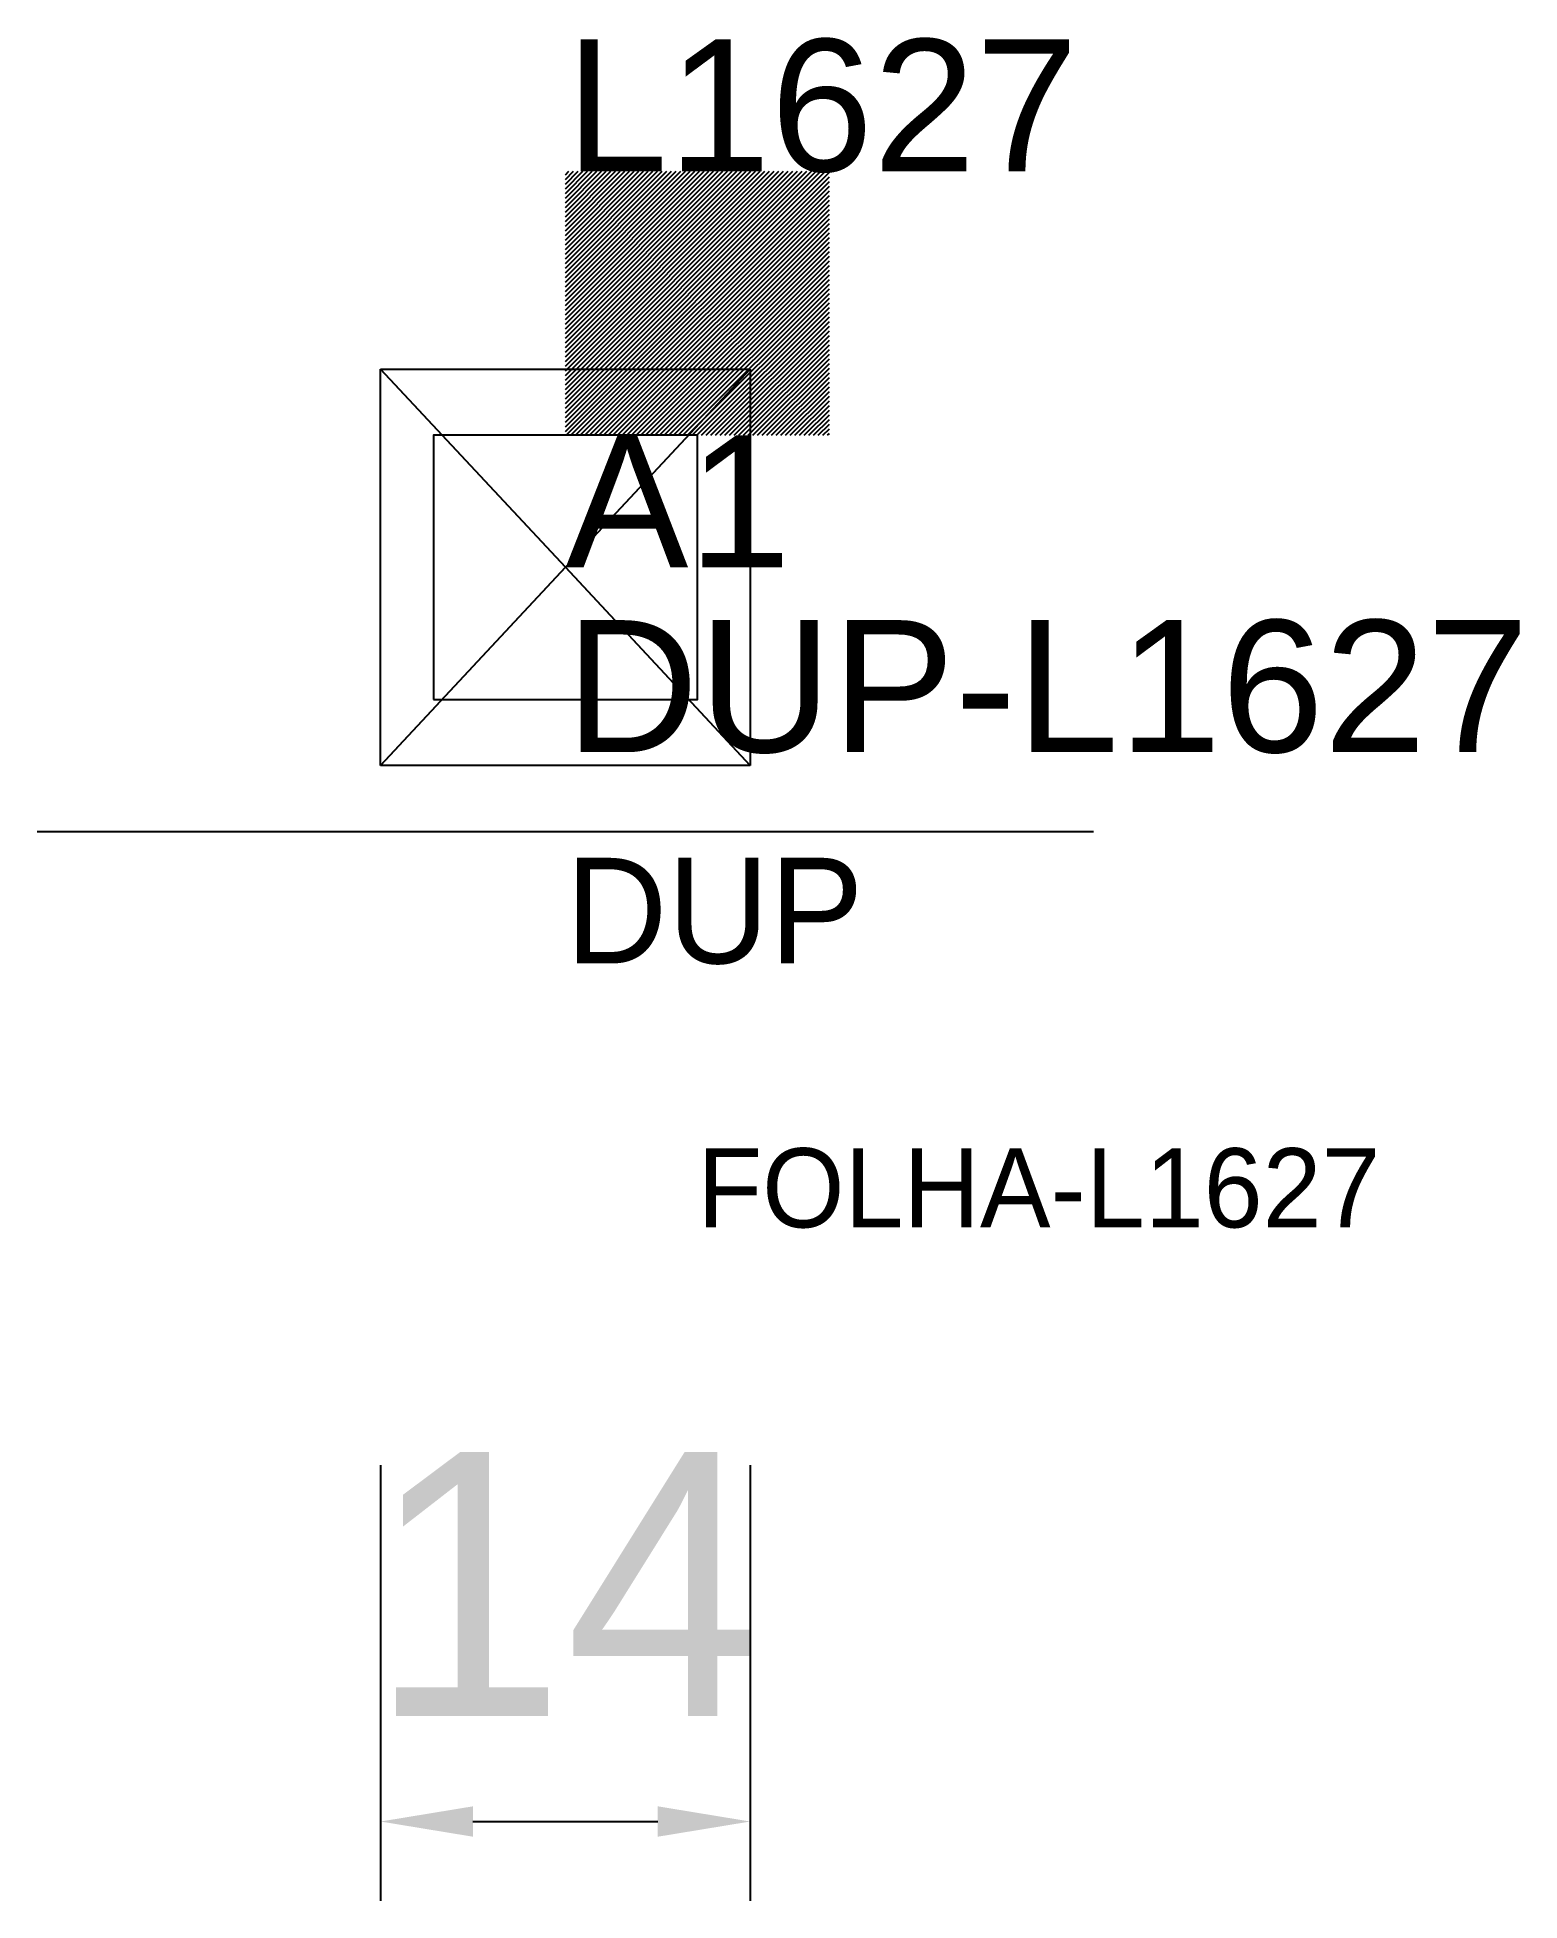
# Model space of a CAD drawing. Header units: metres. Extents: x 209.2 to 265.3, y 143.5 to 214.1.
import ezdxf

# ---------------------------------------------------------------- set-up
doc = ezdxf.new("R2010")
doc.units = ezdxf.units.M
for name, color, linetype in [('3', 3, 'CONTINUOUS'), ('AUX00', 7, 'CONTINUOUS'), ('COTA', 241, 'CONTINUOUS'), ('FOLHA', 255, 'CONTINUOUS'), ('Hachura', 251, 'CONTINUOUS'), ('NOMENCLATURA', 7, 'CONTINUOUS'), ('Nível', 160, 'CONTINUOUS'), ('Painéis', 200, 'CONTINUOUS'), ('Pilares', 5, 'CONTINUOUS'), ('REAPROVEITAMENTO', 251, 'CONTINUOUS'), ('SARR_2.2x7', 40, 'CONTINUOUS')]:
    doc.layers.add(name, color=color, linetype=linetype)
doc.styles.add('ARIAL', font='Arial.ttf')
doc.styles.add('STR_STANDARD', font='arial.ttf')
doc.dimstyles.new('EZ DXF', dxfattribs={"dimtxt": 10, "dimasz": 3.5, "dimexe": 3, "dimexo": 1.5, "dimgap": 1, "dimtad": 1, "dimdec": 1, "dimdsep": 46, "dimcen": 2.5, "dimazin": 3, "dimtfac": 1, "dimtmove": 0, "dimatfit": 3})

msp = doc.modelspace()

# ---------------------------------------------------------------- hatches: boundary and pattern name
at = {"layer": 'Hachura'}
h = msp.add_hatch(dxfattribs=at)
h.set_pattern_fill('ANSI31', scale=50)
h.paths.add_polyline_path([(229.2, 194), (236.2, 201.5), (236.2, 186.5), (229.2, 194), (236.2, 186.5), (222.2, 186.5), (229.2, 194), (222.2, 186.5), (222.2, 201.5), (229.2, 194), (222.2, 201.5), (236.2, 201.5)])
h = msp.add_hatch(dxfattribs=at)
h.set_pattern_fill('ANSI31', scale=50)
h.paths.add_polyline_path([(229.2, 194), (236.2, 201.5), (236.2, 186.5), (229.2, 194), (236.2, 186.5), (222.2, 186.5), (229.2, 194), (222.2, 186.5), (222.2, 201.5), (229.2, 194), (222.2, 201.5), (236.2, 201.5)])
at = {"layer": 'Reaproveitamento'}
h = msp.add_hatch(dxfattribs=at)
h.set_pattern_fill('SOLID')
h.paths.add_polyline_path([(229.2, 199), (239.2, 199), (239.2, 209), (229.2, 209)])
h = msp.add_hatch(dxfattribs=at)
h.set_pattern_fill('SOLID')
h.paths.add_polyline_path([(229.2, 199), (239.2, 199), (239.2, 209), (229.2, 209)])

# ---------------------------------------------------------------- linework, layer by layer
at = {"layer": 'Painéis', "color": 200}
for p, q in [((222.2, 186.5), (222.2, 201.5)), ((222.2, 201.5), (229.2, 194)), ((229.2, 194), (222.2, 201.5)), ((222.2, 201.5), (236.2, 201.5)), ((222.2, 186.5), (222.2, 201.5)), ((222.2, 201.5), (229.2, 194)), ((229.2, 194), (222.2, 201.5)), ((222.2, 201.5), (236.2, 201.5)), ((229.2, 194), (236.2, 201.5)), ((236.2, 201.5), (229.2, 194)), ((229.2, 194), (236.2, 201.5)), ((236.2, 201.5), (229.2, 194)), ((236.2, 201.5), (236.2, 186.5)), ((236.2, 201.5), (236.2, 186.5)), ((222.2, 186.5), (229.2, 194)), ((229.2, 194), (222.2, 186.5)), ((222.2, 186.5), (229.2, 194)), ((229.2, 194), (222.2, 186.5)), ((236.2, 186.5), (229.2, 194)), ((229.2, 194), (236.2, 186.5)), ((236.2, 186.5), (229.2, 194)), ((229.2, 194), (236.2, 186.5)), ((236.2, 186.5), (222.2, 186.5)), ((236.2, 186.5), (222.2, 186.5))]:
    msp.add_line(p, q, dxfattribs=at)
at = {"layer": 'Pilares'}
msp.add_lwpolyline([(224.2, 189), (234.2, 189), (234.2, 199), (224.2, 199)], close=True, dxfattribs=at)
msp.add_lwpolyline([(224.2, 189), (234.2, 189), (234.2, 199), (224.2, 199)], close=True, dxfattribs=at)
at = {"layer": 'SARR_2.2x7'}
msp.add_line((209.2, 184), (249.2, 184), dxfattribs=at)
msp.add_line((209.2, 184), (249.2, 184), dxfattribs=at)

# ---------------------------------------------------------------- texts
at = {"layer": '3', "style": 'STR_STANDARD'}
msp.add_text('A1', height=5, dxfattribs=at).set_placement((229.2, 194))
msp.add_text('A1', height=5, dxfattribs=at).set_placement((229.2, 194))
at = {"layer": 'AUX00', "style": 'STR_STANDARD'}
msp.add_text('DUP-L1627', height=5, dxfattribs=at).set_placement((229.2, 187))
msp.add_text('DUP-L1627', height=5, dxfattribs=at).set_placement((229.2, 187))
at = {"layer": 'FOLHA'}
msp.add_text('FOLHA-L1627', height=3, dxfattribs=at).set_placement((234.2, 169))
msp.add_text('FOLHA-L1627', height=3, dxfattribs=at).set_placement((234.2, 169))
at = {"layer": 'NOMENCLATURA', "insert": (229.2, 214), "char_height": 5, "attachment_point": 1, "style": 'ARIAL'}
msp.add_mtext('L1627', dxfattribs=at)
msp.add_mtext('L1627', dxfattribs=at)
at = {"layer": 'Nível'}
msp.add_text('DUP', height=4, dxfattribs=at).set_placement((229.2, 179))
msp.add_text('DUP', height=4, dxfattribs=at).set_placement((229.2, 179))

# ---------------------------------------------------------------- dimensions: what is measured, and where the dimension line sits
at = {"layer": 'COTA'}
msp.add_linear_dim(base=(222.2, 146.5), p1=(222.2, 161.5), p2=(236.2, 161.5), dimstyle='EZ DXF', dxfattribs=at).render()
msp.add_linear_dim(base=(222.2, 146.5), p1=(222.2, 161.5), p2=(236.2, 161.5), dimstyle='EZ DXF', dxfattribs=at).render()

doc.saveas('drawing.dxf')
